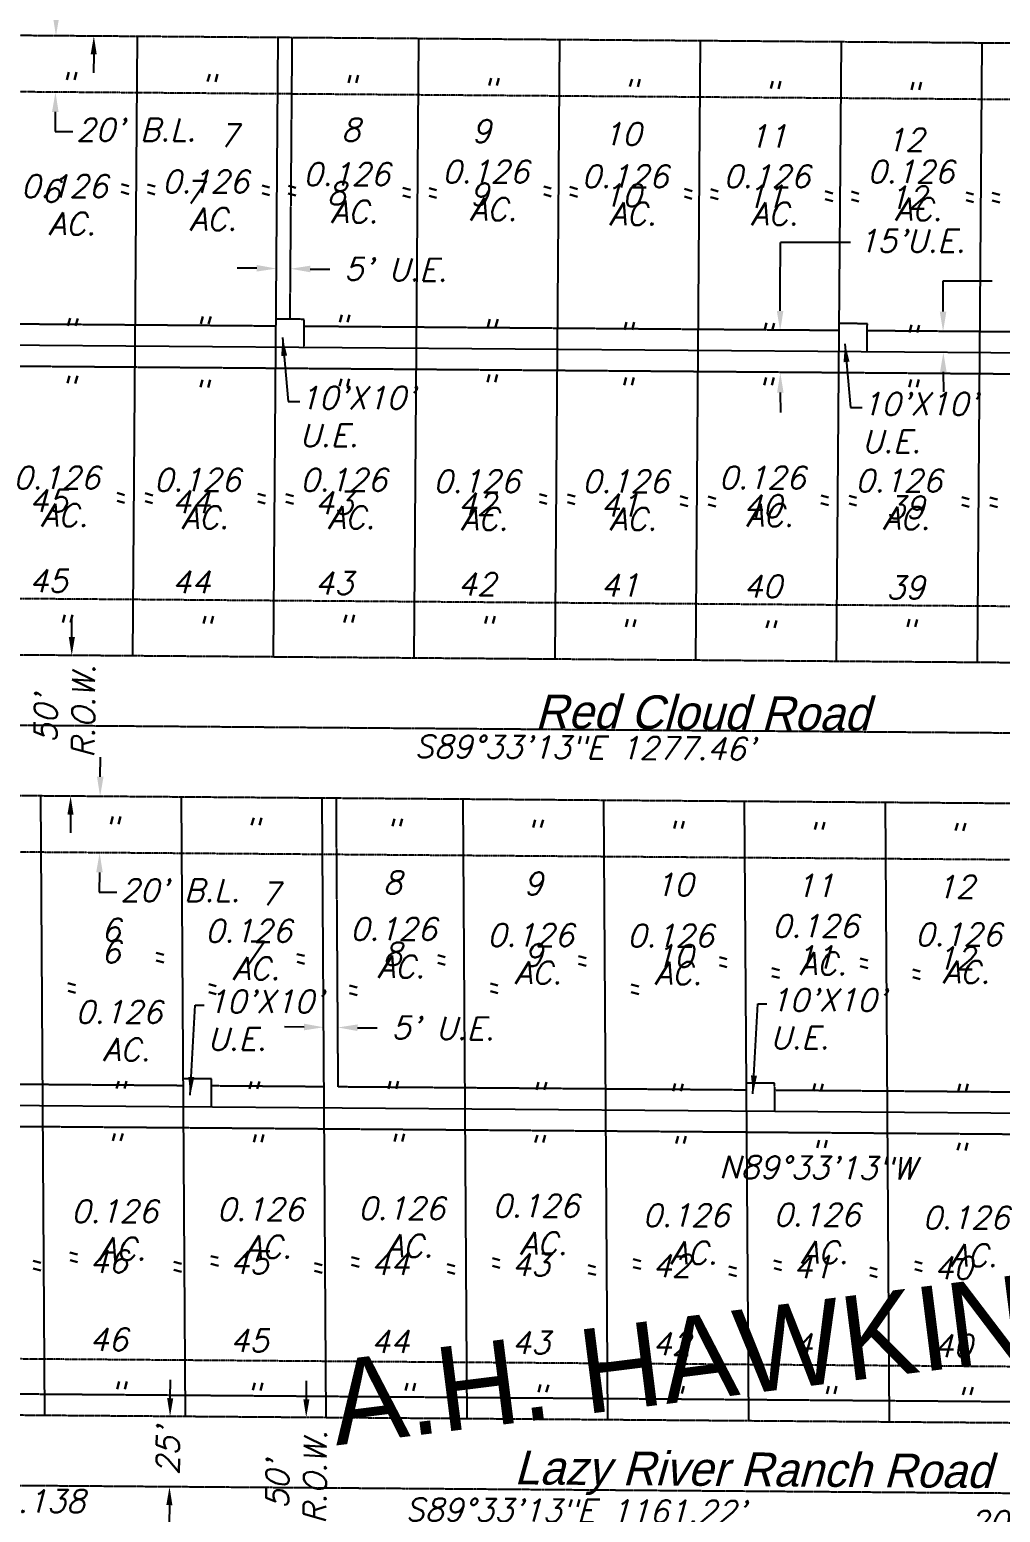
# Model space of a CAD drawing. Header units: feet. Extents: x 2327405 to 2393004, y 6977726 to 7089689.
# Drawn here: x 2343090 to 2343435, y 7043086 to 7043613 of the extents above; entities that cross this region are included whole.
import ezdxf
from ezdxf.enums import TextEntityAlignment as Align

# ---------------------------------------------------------------- set-up
doc = ezdxf.new("R2010")
doc.units = ezdxf.units.FT
doc.header["$MEASUREMENT"] = 0
for name, pattern in [('CNTR50', [0.9, 0.75, -0.05, 0.05, -0.05]), ('DEMO12', [0.09375, 0.03125, -0.0625]), ('HIDN50', [0.1875, 0.125, -0.0625]), ('PHNTM33', [1.16, 0.66, -0.1, 0.1, -0.1, 0.1, -0.1])]:
    doc.linetypes.add(name, pattern=pattern)
doc.layers.get('0').update_dxf_attribs({"linetype": 'CONTINUOUS'})
doc.layers.get('Defpoints').update_dxf_attribs({"color": 249, "linetype": 'CONTINUOUS'})
for name, color, linetype in [('p-bl', 3, 'DEMO12'), ('p-cl', 7, 'CNTR50'), ('p-dim', 3, 'CONTINUOUS'), ('p-ease', 2, 'HIDN50'), ('p-ease-text', 2, 'CONTINUOUS'), ('p-lot 100 1B', 2, 'CONTINUOUS'), ('p-lot 1B', 4, 'CONTINUOUS'), ('p-lot text', 2, 'CONTINUOUS'), ('p-row', 5, 'PHNTM33'), ('p-street bearings', 6, 'CONTINUOUS'), ('p-street names', 3, 'CONTINUOUS'), ('s-easement-txt', 2, 'CONTINUOUS'), ('s-survey-abs', 252, 'CONTINUOUS')]:
    doc.layers.add(name, color=color, linetype=linetype)
doc.styles.add('LS60', font='simplex.shx', dxfattribs={"oblique": 15, "height": 3})
doc.styles.add('LS80', font='simplex.shx', dxfattribs={"oblique": 15, "height": 8})
doc.styles.add('SHADOW', font='shadow')
doc.styles.add('TB', font='tb-ld.shx', dxfattribs={"oblique": 15, "height": 1.377953})
doc.dimstyles.new('p-dim', dxfattribs={"dimtxt": 4, "dimasz": 6.5, "dimexe": 0.18, "dimexo": 0.0625, "dimgap": 0.09, "dimtad": 0, "dimzin": 0, "dimdsep": 46, "dimtxsty": 'LS60', "dimcen": 0, "dimse1": 1, "dimse2": 1, "dimclrd": 256, "dimclre": 256, "dimclrt": 256, "dimadec": 0, "dimazin": 0, "dimtfac": 1, "dimtofl": 0, "dimtmove": 2, "dimatfit": 3, "dimfxl": 0, "dimtolj": 1, "dimtzin": 0, "dimarcsym": 0})
doc.dimstyles.new('p-dims', dxfattribs={"dimtxt": 8, "dimasz": 7, "dimexe": 0.18, "dimexo": 0.0625, "dimgap": 0.09, "dimtad": 0, "dimzin": 0, "dimdsep": 46, "dimtxsty": 'LS80', "dimcen": 0, "dimse1": 1, "dimse2": 1, "dimclrd": 256, "dimclre": 256, "dimclrt": 256, "dimadec": 0, "dimazin": 0, "dimtfac": 1, "dimtofl": 0, "dimtmove": 2, "dimatfit": 3, "dimfxl": 0, "dimtolj": 1, "dimtzin": 0, "dimarcsym": 0})

# ---------------------------------------------------------------- blocks, each defined once
blk = doc.blocks.new('2005042-10b')
at = {"layer": 's-survey-abs', "insert": (2343531.32339, 7043182.17547), "char_height": 30, "width": 699.5112386, "attachment_point": 2, "rotation": 7.1579142, "style": 'SHADOW'}
blk.add_mtext('A.H. HAWKINS SURVEY ABSTRACT NO. 1906', dxfattribs=at)
blk = doc.blocks.new('*D20')
at = {"layer": 'Defpoints', "color": 0}
for p in [(2343190.01, 7043120.11), (2343187.87, 7043070.12), (2343189.62, 7043070.11)]:
    blk.add_point(p, dxfattribs=at)
at = {"layer": 'p-dim', "lineweight": -2}
for p, q in [((2343188.31, 7043126.62), (2343188.36, 7043133.12)), ((2343187.82, 7043063.62), (2343187.77, 7043057.12))]:
    blk.add_line(p, q, dxfattribs=at)
at = {"layer": 'p-dim'}
for points in [[(2343187.23, 7043126.63), (2343189.4, 7043126.61), (2343188.26, 7043120.12)], [(2343186.74, 7043063.63), (2343188.91, 7043063.61), (2343187.87, 7043070.12)]]:
    blk.add_solid(points, dxfattribs=at)
at = {"layer": 'p-dim', "insert": (2343184.69, 7043096.26), "char_height": 8, "attachment_point": 5, "rotation": 89.5537, "style": 'LS80'}
blk.add_mtext("\\A1;50'\\P R.O.W.", dxfattribs=at)
blk = doc.blocks.new('*D21')
at = {"layer": 'Defpoints', "color": 0}
for p in [(2343140.68, 7043120.49), (2343139.71, 7043095.5), (2343140.48, 7043095.49)]:
    blk.add_point(p, dxfattribs=at)
at = {"layer": 'p-dim', "lineweight": -2}
for p, q in [((2343139.96, 7043127), (2343140.01, 7043133.5)), ((2343139.66, 7043089), (2343139.61, 7043082.5))]:
    blk.add_line(p, q, dxfattribs=at)
at = {"layer": 'p-dim'}
for points in [[(2343138.87, 7043127), (2343141.04, 7043126.99), (2343139.91, 7043120.5)], [(2343138.58, 7043089.01), (2343140.74, 7043088.99), (2343139.71, 7043095.5)]]:
    blk.add_solid(points, dxfattribs=at)
at = {"layer": 'p-dim', "insert": (2343139.11, 7043108.28), "char_height": 8, "attachment_point": 5, "rotation": 89.5537, "style": 'LS80'}
blk.add_mtext("\\A1;25'", dxfattribs=at)
blk = doc.blocks.new('*D24')
at = {"layer": 'Defpoints', "color": 0}
for p in [(2343108.44, 7043390.75), (2343104.59, 7043340.78), (2343108.05, 7043340.75)]:
    blk.add_point(p, dxfattribs=at)
at = {"layer": 'p-dim', "lineweight": -2}
for p, q in [((2343105.03, 7043397.28), (2343105.08, 7043403.78)), ((2343104.54, 7043334.28), (2343104.49, 7043327.78))]:
    blk.add_line(p, q, dxfattribs=at)
at = {"layer": 'p-dim'}
for points in [[(2343103.95, 7043397.28), (2343106.11, 7043397.27), (2343104.98, 7043390.78)], [(2343103.45, 7043334.29), (2343105.62, 7043334.27), (2343104.59, 7043340.78)]]:
    blk.add_solid(points, dxfattribs=at)
at = {"layer": 'p-dim', "insert": (2343102.42, 7043368.27), "char_height": 8, "attachment_point": 5, "rotation": 89.5537, "style": 'LS80'}
blk.add_mtext("\\A1;50'\\P R.O.W.", dxfattribs=at)
blk = doc.blocks.new('*D28')
at = {"layer": 'Defpoints', "color": 0}
for p in [(2343114.63, 7043660.71), (2343112.84, 7043610.72), (2343114.24, 7043610.71)]:
    blk.add_point(p, dxfattribs=at)
at = {"layer": 'p-dim', "lineweight": -2}
for p, q in [((2343113.28, 7043667.22), (2343113.33, 7043673.72)), ((2343112.79, 7043604.22), (2343112.74, 7043597.72))]:
    blk.add_line(p, q, dxfattribs=at)
at = {"layer": 'p-dim'}
for points in [[(2343112.2, 7043667.23), (2343114.36, 7043667.21), (2343113.23, 7043660.72)], [(2343111.71, 7043604.23), (2343113.87, 7043604.21), (2343112.84, 7043610.72)]]:
    blk.add_solid(points, dxfattribs=at)
at = {"layer": 'p-dim', "insert": (2343109.19, 7043638.32), "char_height": 8, "attachment_point": 5, "rotation": 89.5537, "style": 'LS80'}
blk.add_mtext("\\A1;50' \\P R.O.W.", dxfattribs=at)
blk = doc.blocks.new('*D48')
at = {"layer": 'Defpoints', "color": 0}
for p in [(2343177.7, 7043529.31), (2343182.69, 7043528.11), (2343182.7, 7043529.24)]:
    blk.add_point(p, dxfattribs=at)
at = {"layer": 's-easement-txt', "lineweight": -2}
for p, q in [((2343170.69, 7043528.27), (2343163.69, 7043528.36)), ((2343189.69, 7043528.02), (2343196.69, 7043527.93))]:
    blk.add_line(p, q, dxfattribs=at)
at = {"layer": 's-easement-txt'}
for points in [[(2343170.7, 7043529.44), (2343170.67, 7043527.11), (2343177.69, 7043528.18)], [(2343189.7, 7043529.19), (2343189.67, 7043526.86), (2343182.69, 7043528.11)]]:
    blk.add_solid(points, dxfattribs=at)
at = {"layer": 's-easement-txt', "insert": (2343220.05, 7043527.88), "char_height": 8, "attachment_point": 5, "rotation": 359.2461, "style": 'LS80'}
blk.add_mtext("\\A1;5' U.E.", dxfattribs=at)
blk = doc.blocks.new('*D52')
at = {"layer": 'Defpoints', "color": 0}
for p in [(2343194.5, 7043259.84), (2343199.49, 7043258.65), (2343199.5, 7043259.78)]:
    blk.add_point(p, dxfattribs=at)
at = {"layer": 's-easement-txt', "lineweight": -2}
for p, q in [((2343187.49, 7043258.81), (2343180.49, 7043258.9)), ((2343206.49, 7043258.56), (2343213.49, 7043258.47))]:
    blk.add_line(p, q, dxfattribs=at)
at = {"layer": 's-easement-txt'}
for points in [[(2343187.51, 7043259.98), (2343187.48, 7043257.64), (2343194.49, 7043258.72)], [(2343206.5, 7043259.73), (2343206.47, 7043257.39), (2343199.49, 7043258.65)]]:
    blk.add_solid(points, dxfattribs=at)
at = {"layer": 's-easement-txt', "insert": (2343236.86, 7043258.42), "char_height": 8, "attachment_point": 5, "rotation": 359.2461, "style": 'LS80'}
blk.add_mtext("\\A1;5' U.E.", dxfattribs=at)

msp = doc.modelspace()

# ---------------------------------------------------------------- linework, layer by layer
at = {"layer": 'p-bl'}
for p, q in [((2344081.41656, 7043583.17662), (2342825.03979, 7043592.96326)), ((2344080.03451, 7043403.18193), (2342823.51398, 7043412.96968)), ((2344069.33377, 7043313.26255), (2342835.0727, 7043322.87691)), ((2344140.32667, 7043132.70408), (2342847.81636, 7043142.77218))]:
    msp.add_line(p, q, dxfattribs=at)
at = {"layer": 'p-cl'}
for p, q in [((2344069.68429, 7043358.26118), (2342792.2615, 7043368.21176)), ((2344150.61948, 7043087.62254), (2342776.22036, 7043098.32852))]:
    msp.add_line(p, q, dxfattribs=at)
at = {"layer": 'p-ease'}
for p, q in [((2343182.54956, 7043510.17598), (2343183.31737, 7043610.17359)), ((2343177.53052, 7043507.715), (2343037.53476, 7043508.80551)), ((2343187.54941, 7043510.13704), (2343177.54971, 7043510.21493)), ((2343187.47263, 7043500.13733), (2343187.54941, 7043510.13704)), ((2343377.52445, 7043506.15714), (2343187.53021, 7043507.63711)), ((2343387.54334, 7043508.57917), (2343377.54364, 7043508.65706)), ((2343387.46656, 7043498.57946), (2343387.54334, 7043508.57917)), ((2343472.52157, 7043505.41715), (2343387.52415, 7043506.07924)), ((2344085.6678, 7043485.64055), (2342819.14757, 7043495.5062)), ((2343199.62647, 7043237.53469), (2343198.96068, 7043340.11439)), ((2343144.62253, 7043237.96315), (2342954.60892, 7043239.44327)), ((2343154.60702, 7043240.38545), (2343144.6063, 7043240.46335)), ((2343154.67193, 7043230.38464), (2343154.60702, 7043240.38545)), ((2343194.62611, 7043237.57364), (2343154.62325, 7043237.88525)), ((2343344.63685, 7043236.40512), (2343199.62647, 7043237.53469)), ((2343354.62134, 7043238.82743), (2343344.62063, 7043238.90533)), ((2343354.68625, 7043228.82662), (2343354.62134, 7043238.82743)), ((2343489.64724, 7043235.27556), (2343354.63757, 7043236.32722)), ((2343794.76645, 7043217.89835), (2342837.70825, 7043225.35343)), ((2344145.40806, 7043120.16412), (2342840.22061, 7043130.33097))]:
    msp.add_line(p, q, dxfattribs=at)
at = {"layer": 'p-ease-text'}
for p, q in [((2343099.15381, 7043583.82781), (2343099.0955, 7043576.82806)), ((2343099.0955, 7043576.82806), (2343105.32139, 7043576.82806)), ((2343356.61087, 7043520.10832), (2343356.68327, 7043537.48696)), ((2343381.57014, 7043537.48696), (2343356.68327, 7043537.48696)), ((2343414.43341, 7043519.86956), (2343414.43341, 7043523.79559)), ((2343414.43341, 7043523.79559), (2343431.81575, 7043523.79559)), ((2343356.61243, 7043513.10833), (2343356.61087, 7043520.10832)), ((2343414.438, 7043512.86956), (2343414.43341, 7043519.86956)), ((2343414.52842, 7043491.45421), (2343414.53302, 7043484.45421)), ((2343356.64096, 7043484.11253), (2343356.64252, 7043477.11253)), ((2343115.11741, 7043347.6963), (2343115.17572, 7043354.69606)), ((2343114.83419, 7043313.69748), (2343114.77588, 7043306.69772)), ((2343114.77588, 7043306.69772), (2343121.00177, 7043306.69772))]:
    msp.add_line(p, q, dxfattribs=at)
for points in [[(2343098.27041, 7043617.83636), (2343100.60366, 7043617.81692), (2343099.37872, 7043610.82688)], [(2343097.98719, 7043583.83753), (2343100.32044, 7043583.8181), (2343099.21212, 7043590.82757)], [(2343357.73732, 7043513.11377), (2343355.40399, 7043513.11325), (2343356.57222, 7043506.11351)], [(2343415.60467, 7043512.87032), (2343413.27134, 7043512.86879), (2343414.4426, 7043505.86956)], [(2343415.69509, 7043491.45497), (2343413.36176, 7043491.45344), (2343414.53816, 7043498.36859)], [(2343357.80762, 7043484.11279), (2343355.47429, 7043484.11227), (2343356.63939, 7043491.11253)], [(2343113.95079, 7043347.70602), (2343116.28404, 7043347.68658), (2343115.0591, 7043340.69655)], [(2343113.66756, 7043313.7072), (2343116.00082, 7043313.68776), (2343114.8925, 7043320.69724)]]:
    msp.add_solid(points, dxfattribs=at)
at = {"layer": 'p-lot 1B'}
for p, q in [((2343126.62986, 7043390.60793), (2343128.31904, 7043610.60145)), ((2343176.62834, 7043390.21847), (2343178.31752, 7043610.21198)), ((2343226.62682, 7043389.829), (2343228.316, 7043609.82251)), ((2343276.62531, 7043389.43953), (2343278.31449, 7043609.43305)), ((2343326.62379, 7043389.05007), (2343328.31297, 7043609.04358)), ((2343376.62228, 7043388.6606), (2343378.31145, 7043608.65411)), ((2343426.62076, 7043388.27113), (2343428.30994, 7043608.26465)), ((2344090.72523, 7043493.10138), (2342814.20531, 7043503.04492)), ((2343095.38164, 7043120.84315), (2343093.95362, 7043340.86095)), ((2343145.38522, 7043120.45364), (2343143.9572, 7043340.47144)), ((2343195.3888, 7043120.06414), (2343193.96078, 7043340.08194)), ((2343245.39238, 7043119.67463), (2343243.96437, 7043339.69243)), ((2343295.39596, 7043119.28513), (2343293.96795, 7043339.30292)), ((2343345.39955, 7043118.89562), (2343343.97153, 7043338.91342)), ((2343395.40313, 7043118.50611), (2343393.97511, 7043338.52391)), ((2344149.74319, 7043222.63346), (2342837.31286, 7043232.85673))]:
    msp.add_line(p, q, dxfattribs=at)
at = {"layer": 'p-row'}
for p, q in [((2344071.57265, 7043603.25391), (2342825.04959, 7043612.96379)), ((2344069.87902, 7043383.26043), (2342824.72514, 7043392.95964)), ((2344069.48956, 7043333.26194), (2342831.35237, 7043342.9065)), ((2344140.45751, 7043112.70246), (2342847.6628, 7043122.77277))]:
    msp.add_line(p, q, dxfattribs=at)

# ---------------------------------------------------------------- block references
msp.add_blockref('2005042-10b', (0, 0))
msp.add_blockref('2005042-10b', (0, 0))

# ---------------------------------------------------------------- texts
at = {"layer": 'p-ease-text', "char_height": 8}
for s, insert, attachment_point, style in [("20' B.L.", (2343127.84862, 7043577.47477), 5, 'LS80'), ("15'U.E.", (2343403.31916, 7043537.99313), 5, 'LS80'), ("\\A1;10'X10'\\PU.E.", (2343185.91039, 7043486.2862), 1, 'LS60'), ("\\A1;10'X10'\\PU.E.", (2343385.64164, 7043484.11135), 1, 'LS60'), ("20' B.L.", (2343143.529, 7043307.34444), 5, 'LS80'), ("10'X10' \\PU.E.", (2343153.24211, 7043271.87621), 1, 'LS60'), ("10'X10' \\PU.E.", (2343353.07511, 7043272.38692), 1, 'LS60'), ("20' B.L.", (2343445.14381, 7043083.00213), 5, 'LS80')]:
    msp.add_mtext(s, dxfattribs=dict(at, insert=insert, attachment_point=attachment_point, style=style))
at = {"layer": 'p-lot 100 1B', "color": 4, "style": 'LS80', "oblique": 15}
for s, p in [('8', (2343204.11404, 7043577.4758)), ('9', (2343250.49271, 7043576.97107)), ('10', (2343300.44711, 7043575.9504)), ('7', (2343160.75869, 7043575.43915)), ('11', (2343352.25596, 7043575.17062)), ('12', (2343400.94503, 7043573.89784)), ('45', (2343096.67524, 7043417.24441)), ('44', (2343147.41205, 7043416.85484)), ('43', (2343198.14885, 7043416.46526)), ('42', (2343248.88566, 7043416.07569)), ('41', (2343299.62246, 7043415.68612)), ('40', (2343350.35927, 7043415.29655)), ('39', (2343401.09607, 7043414.90697)), ('8', (2343218.91667, 7043310.15765)), ('9', (2343268.9152, 7043309.77374)), ('10', (2343318.91372, 7043309.38984)), ('11', (2343368.91225, 7043309.00593)), ('12', (2343418.91078, 7043308.62203)), ('7', (2343175.4951, 7043306.11029)), ('6', (2343118.91962, 7043293.34434)), ('46', (2343118.07603, 7043147.85816)), ('45', (2343168.07456, 7043147.47426)), ('44', (2343218.07309, 7043147.09036)), ('43', (2343268.07161, 7043146.70645)), ('42', (2343318.07014, 7043146.32255)), ('41', (2343368.06867, 7043145.93864)), ('40', (2343418.06719, 7043145.55474))]:
    msp.add_text(s, height=8, dxfattribs=at).set_placement(p, align=Align.MIDDLE_CENTER)
at = {"layer": 'p-lot 100 1B', "style": 'LS80', "oblique": 15}
for s, p in [('6', (2343097.51983, 7043555.72405)), ('7', (2343148.25664, 7043555.33448)), ('8', (2343198.99344, 7043554.9449)), ('9', (2343249.73025, 7043554.55533)), ('10', (2343300.46705, 7043554.16576)), ('11', (2343351.20385, 7043553.77619)), ('12', (2343401.94066, 7043553.38661)), ('45', (2343096.67524, 7043445.72729)), ('44', (2343147.41205, 7043445.33772)), ('43', (2343198.14885, 7043444.94815)), ('42', (2343248.88566, 7043444.55857)), ('41', (2343299.62246, 7043444.169)), ('40', (2343350.35927, 7043443.77943)), ('39', (2343401.09607, 7043443.38986)), ('6', (2343118.91962, 7043285.55178)), ('7', (2343168.91815, 7043285.16787)), ('8', (2343218.91667, 7043284.78397)), ('9', (2343268.9152, 7043284.40006)), ('10', (2343318.91372, 7043284.01616)), ('11', (2343368.91225, 7043283.63226)), ('12', (2343418.91078, 7043283.24835)), ('46', (2343118.07603, 7043175.55501)), ('45', (2343168.07456, 7043175.17111)), ('44', (2343218.07309, 7043174.7872)), ('43', (2343268.07161, 7043174.4033)), ('42', (2343318.07014, 7043174.01939)), ('41', (2343368.06867, 7043173.63549)), ('40', (2343418.06719, 7043173.25159))]:
    msp.add_text(s, height=8, dxfattribs=at).set_placement(p, align=Align.MIDDLE_CENTER)
at = {"layer": 'p-lot text', "char_height": 8, "style": 'LS80'}
for s, insert, attachment_point, rotation in [('"', (2343103.21966, 7043597.92859), 2, 359.5536995), ('"', (2343153.21575, 7043597.22713), 2, 359.5536995), ('"', (2343203.21423, 7043596.83766), 2, 359.5536995), ('"', (2343253.20808, 7043595.84448), 2, 359.5536995), ('"', (2343303.20656, 7043595.45502), 2, 359.5536995), ('"', (2343353.20261, 7043594.74911), 2, 359.5536995), ('"', (2343403.2011, 7043594.35965), 2, 359.5536995), ('"', (2343130.58943, 7043554.55479), 8, 89.5600739), ('"', (2343131.88834, 7043554.49337), 2, 89.5600739), ('"', (2343180.58765, 7043554.13082), 8, 89.5600739), ('"', (2343181.88656, 7043554.0694), 2, 89.5600739), ('"', (2343230.58274, 7043553.2996), 8, 89.5600739), ('"', (2343231.88165, 7043553.23817), 2, 89.5600739), ('"', (2343280.58738, 7043553.71222), 8, 89.5600739), ('"', (2343281.88629, 7043553.6508), 2, 89.5600739), ('"', (2343330.58247, 7043552.88099), 8, 89.5600739), ('"', (2343331.88138, 7043552.81956), 2, 89.5600739), ('"', (2343380.57749, 7043552.04012), 8, 89.5600739), ('"', (2343381.8764, 7043551.9787), 2, 89.5600739), ('"', (2343430.57572, 7043551.61707), 8, 89.5600739), ('"', (2343431.87463, 7043551.55565), 2, 89.5600739), ('"', (2343150.76456, 7043503.18099), 8, 359.5536995), ('"', (2343200.11378, 7043503.79087), 8, 359.5536995), ('"', (2343103.53874, 7043502.52324), 8, 359.5536995), ('"', (2343252.67874, 7043502.18832), 8, 359.5536995), ('"', (2343301.16997, 7043501.12706), 8, 359.5536995), ('"', (2343350.88329, 7043500.86662), 8, 359.5536995), ('"', (2343402.38488, 7043500.15154), 8, 359.5536995), ('"', (2343103.47643, 7043490.10213), 2, 359.5536995), ('"', (2343252.61643, 7043490.5436), 2, 359.5536995), ('"', (2343150.68621, 7043488.67198), 2, 359.5536995), ('"', (2343200.0419, 7043489.02953), 2, 359.5536995), ('"', (2343301.10765, 7043489.48235), 2, 359.5536995), ('"', (2343350.82098, 7043489.48235), 2, 359.5536995), ('"', (2343402.32257, 7043488.76727), 2, 359.5536995), ('"', (2343129.06745, 7043444.90538), 8, 89.5600739), ('"', (2343131.04642, 7043444.84395), 2, 89.5600739), ('"', (2343179.06696, 7043444.64972), 8, 89.5600739), ('"', (2343181.04593, 7043444.5883), 2, 89.5600739), ('"', (2343279.06852, 7043444.46862), 8, 89.5600739), ('"', (2343281.04748, 7043444.4072), 2, 89.5600739), ('"', (2343329.06426, 7043443.72211), 8, 89.5600739), ('"', (2343331.04323, 7043443.66069), 2, 89.5600739), ('"', (2343379.0682, 7043444.04295), 8, 89.5600739), ('"', (2343381.04716, 7043443.98153), 2, 89.5600739), ('"', (2343429.06476, 7043443.40265), 8, 89.5600739), ('"', (2343431.04372, 7043443.34123), 2, 89.5600739), ('"', (2343101.68084, 7043397.16985), 8, 359.5536995), ('"', (2343151.67932, 7043396.78039), 8, 359.5536995), ('"', (2343201.68379, 7043397.16985), 8, 359.5536995), ('"', (2343251.68227, 7043396.78039), 8, 359.5536995), ('"', (2343301.67477, 7043395.61199), 8, 359.5536995), ('"', (2343351.67326, 7043395.22252), 8, 359.5536995), ('"', (2343401.67772, 7043395.61199), 8, 359.5536995), ('"', (2343118.83023, 7043333.55276), 2, 359.5536995), ('"', (2343168.83381, 7043333.16325), 2, 359.5536995), ('"', (2343218.83739, 7043332.77375), 2, 359.5536995), ('"', (2343268.84097, 7043332.38424), 2, 359.5536995), ('"', (2343318.84455, 7043331.99473), 2, 359.5536995), ('"', (2343368.84813, 7043331.60523), 2, 359.5536995), ('"', (2343418.85171, 7043331.21572), 2, 359.5536995), ('"', (2343137.63687, 7043285.19763), 2, 270.371871), ('"', (2343187.64045, 7043284.80812), 2, 270.371871), ('"', (2343237.64403, 7043284.41862), 2, 270.371871), ('"', (2343287.64762, 7043284.02911), 2, 270.371871), ('"', (2343337.6512, 7043283.6396), 2, 270.371871), ('"', (2343348.32845, 7043279.69344), 8, 270.371871), ('"', (2343387.65478, 7043283.2501), 2, 270.371871), ('"', (2343098.31054, 7043274.38877), 8, 270.371871), ('"', (2343248.32129, 7043274.30299), 8, 270.371871), ('"', (2343398.33203, 7043279.30393), 8, 270.371871), ('"', (2343148.31412, 7043273.99927), 8, 270.371871), ('"', (2343198.3177, 7043273.60976), 8, 270.371871), ('"', (2343298.32487, 7043273.91348), 8, 270.371871), ('"', (2343120.82727, 7043231.60607), 8, 359.5536995), ('"', (2343168.03706, 7043231.50762), 8, 359.5536995), ('"', (2343217.39274, 7043231.57161), 8, 359.5536995), ('"', (2343269.96727, 7043231.21406), 8, 359.5536995), ('"', (2343318.45849, 7043230.71567), 8, 359.5536995), ('"', (2343368.17182, 7043230.71567), 8, 359.5536995), ('"', (2343419.67341, 7043230.63271), 8, 359.5536995), ('"', (2343119.56858, 7043221.02288), 2, 359.5536995), ('"', (2343169.57216, 7043220.63338), 2, 359.5536995), ('"', (2343219.57574, 7043220.85002), 2, 359.5536995), ('"', (2343269.57932, 7043220.46051), 2, 359.5536995), ('"', (2343319.5829, 7043220.071), 2, 359.5536995), ('"', (2343369.64018, 7043218.60668), 2, 359.5536995), ('"', (2343419.56572, 7043217.68309), 2, 359.5536995), ('N89°33\'13"W', (2343369.86671, 7043204.85188), 8, 359.5536995), ('"', (2343093.95167, 7043175.82164), 2, 270.371871), ('"', (2343099.02455, 7043178.7922), 8, 270.371871), ('"', (2343143.9129, 7043175.43213), 2, 270.371871), ('"', (2343149.02813, 7043177.50685), 8, 270.371871), ('"', (2343193.90964, 7043175.04263), 2, 270.371871), ('"', (2343199.03171, 7043177.11735), 8, 270.371871), ('"', (2343241.03546, 7043174.65312), 2, 270.371871), ('"', (2343249.0353, 7043176.72784), 8, 270.371871), ('"', (2343291.03904, 7043174.26361), 2, 270.371871), ('"', (2343299.03888, 7043176.33833), 8, 270.371871), ('"', (2343349.04246, 7043175.94883), 8, 270.371871), ('"', (2343399.04604, 7043175.55932), 8, 270.371871), ('"', (2343341.04263, 7043173.87411), 2, 270.371871), ('"', (2343391.04621, 7043173.4846), 2, 270.371871), ('"', (2343121.00651, 7043124.90634), 8, 359.5536995), ('"', (2343169.2174, 7043124.44922), 8, 359.5536995), ('"', (2343223.41607, 7043124.33713), 8, 359.5536995), ('"', (2343270.68507, 7043123.81066), 8, 359.5536995), ('"', (2343318.85076, 7043123.344), 8, 359.5536995), ('"', (2343373.03437, 7043123.23971), 8, 359.5536995), ('"', (2343421.39046, 7043122.88344), 8, 359.5536995)]:
    msp.add_mtext(s, dxfattribs=dict(at, insert=insert, attachment_point=attachment_point, rotation=rotation))
at = {"layer": 'p-street bearings', "char_height": 8, "attachment_point": 2, "style": 'LS80'}
for s, insert, rotation in [('S89°33\'13"E 1277.46\'', (2343287.27947, 7043362.06038), 359.5537076), ('S89°33\'13"E 1161.22\'', (2343284.00387, 7043091.022), 359.5536995)]:
    msp.add_mtext(s, dxfattribs=dict(at, insert=insert, rotation=rotation))
at = {"layer": 'p-street names', "color": 55, "char_height": 12, "attachment_point": 8, "rotation": 359.5536995, "style": 'TB'}
for s, insert, width in [('Red Cloud Road', (2343328.85973, 7043364.29975), 159.36), ('Lazy River Ranch Road', (2343346.80636, 7043092.11294), 254.56)]:
    msp.add_mtext(s, dxfattribs=dict(at, insert=insert, width=width))
at = {"layer": 's-easement-txt', "char_height": 8, "attachment_point": 5, "style": 'LS80'}
for s, insert in [('0.126\\P AC.', (2343202.63453, 7043555.0304)), ('0.126\\P AC.', (2343251.99728, 7043555.91029)), ('0.126\\P AC.', (2343301.50256, 7043554.27773)), ('0.126\\P AC.', (2343351.8519, 7043554.27825)), ('0.126\\P AC.', (2343402.97416, 7043555.90611)), ('0.126\\P AC.', (2343102.39105, 7043550.76599)), ('0.126\\P AC.', (2343152.50292, 7043552.40011)), ('0.126\\P AC.', (2343099.65503, 7043447.24555)), ('0.126\\P AC.', (2343149.59207, 7043446.459)), ('0.126\\P AC.', (2343201.55765, 7043446.459)), ('0.126\\P AC.', (2343248.81186, 7043445.92324)), ('0.126\\P AC.', (2343301.64455, 7043445.92272)), ('0.126\\P AC.', (2343350.1954, 7043447.25911)), ('0.126\\P AC.', (2343398.69672, 7043446.19334)), ('0.126\\P AC.', (2343167.78345, 7043286.28127)), ('0.126\\P AC.', (2343219.24611, 7043286.92887)), ('0.126\\P AC.', (2343267.92304, 7043284.78898)), ('0.126\\P AC.', (2343317.64935, 7043284.57493)), ('0.126\\P AC.', (2343369.1106, 7043288.01185)), ('0.126\\P AC.', (2343419.93864, 7043285.00119)), ('0.126\\P AC.', (2343121.71806, 7043257.47146)), ('0.126\\P AC.', (2343120.19689, 7043186.69781)), ('0.126\\P AC.', (2343171.94226, 7043187.40902)), ('0.126\\P AC.', (2343222.12479, 7043187.75915)), ('0.126\\P AC.', (2343269.83064, 7043188.64061)), ('0.126\\P AC.', (2343323.16029, 7043185.28582)), ('0.126\\P AC.', (2343369.62007, 7043185.46336)), ('0.126\\P AC.', (2343422.58728, 7043184.41088)), ('0.138\\P AC.', (2343094.41125, 7043083.746))]:
    msp.add_mtext(s, dxfattribs=dict(at, insert=insert))

# ---------------------------------------------------------------- dimensions: what is measured, and where the dimension line sits
at = {"layer": 'p-dim', "color": 3}
for base, p1, p2, text, picture, middle in [((2343112.83939, 7043610.72203), (2343114.63267, 7043660.70958), (2343114.2432, 7043610.71109), "50' \\P R.O.W.", '*D28', (2343109.19396, 7043638.31649)), ((2343104.58822, 7043340.77811), (2343108.44258, 7043390.7496), (2343108.05312, 7043340.75112), "50'\\P R.O.W.", '*D24', (2343102.41648, 7043368.26857)), ((2343139.71057, 7043095.49709), (2343140.67809, 7043120.49031), (2343140.48335, 7043095.49107), "25'", '*D21', (2343139.10805, 7043108.28407)), ((2343187.87404, 7043070.12116), (2343190.00695, 7043120.10606), (2343189.61748, 7043070.10758), "50'\\P R.O.W.", '*D20', (2343184.68548, 7043096.26059))]:
    dim = msp.add_linear_dim(base=base, p1=p1, p2=p2, angle=269.5536995, text=text, dimstyle='p-dim', override={"dimtxsty": 'LS80'}, dxfattribs=at)
    dim.commit()
    dim.dimension.update_dxf_attribs({"geometry": picture, "text_midpoint": middle, "dimtype": 161})
at = {"layer": 's-easement-txt'}
for base, p1, p2, picture, middle in [((2343182.6873, 7043528.11462), (2343177.70248, 7043529.3067), (2343182.70212, 7043529.24091), '*D48', (2343220.05313, 7043527.87916)), ((2343199.48941, 7043258.65157), (2343194.50459, 7043259.84366), (2343199.50423, 7043259.77787), '*D52', (2343236.85525, 7043258.41612))]:
    dim = msp.add_linear_dim(base=base, p1=p1, p2=p2, angle=359.2460771, text="5' U.E.", dimstyle='p-dims', dxfattribs=at)
    dim.commit()
    dim.dimension.update_dxf_attribs({"geometry": picture, "text_midpoint": middle, "dimtype": 161})

# ---------------------------------------------------------------- leaders
at = {"layer": 'p-ease-text', "annotation_type": 0, "has_hookline": 1, "hookline_direction": 0, "text_width": 39.95263}
for points in [[(2343179.86197, 7043503.65219), (2343181.8551, 7043480.98833), (2343185.9401, 7043480.98833)], [(2343379.59322, 7043501.47734), (2343381.58634, 7043478.81348), (2343385.67135, 7043478.81348)], [(2343147.09815, 7043234.56189), (2343148.81876, 7043266.57834), (2343152.06876, 7043266.57834)], [(2343346.93115, 7043235.0726), (2343348.65176, 7043267.08906), (2343351.90176, 7043267.08906)]]:
    msp.add_leader(points, dimstyle='p-dim', override={"dimgap": 0.09, "dimtad": 0}, dxfattribs=at)

doc.saveas('drawing.dxf')
